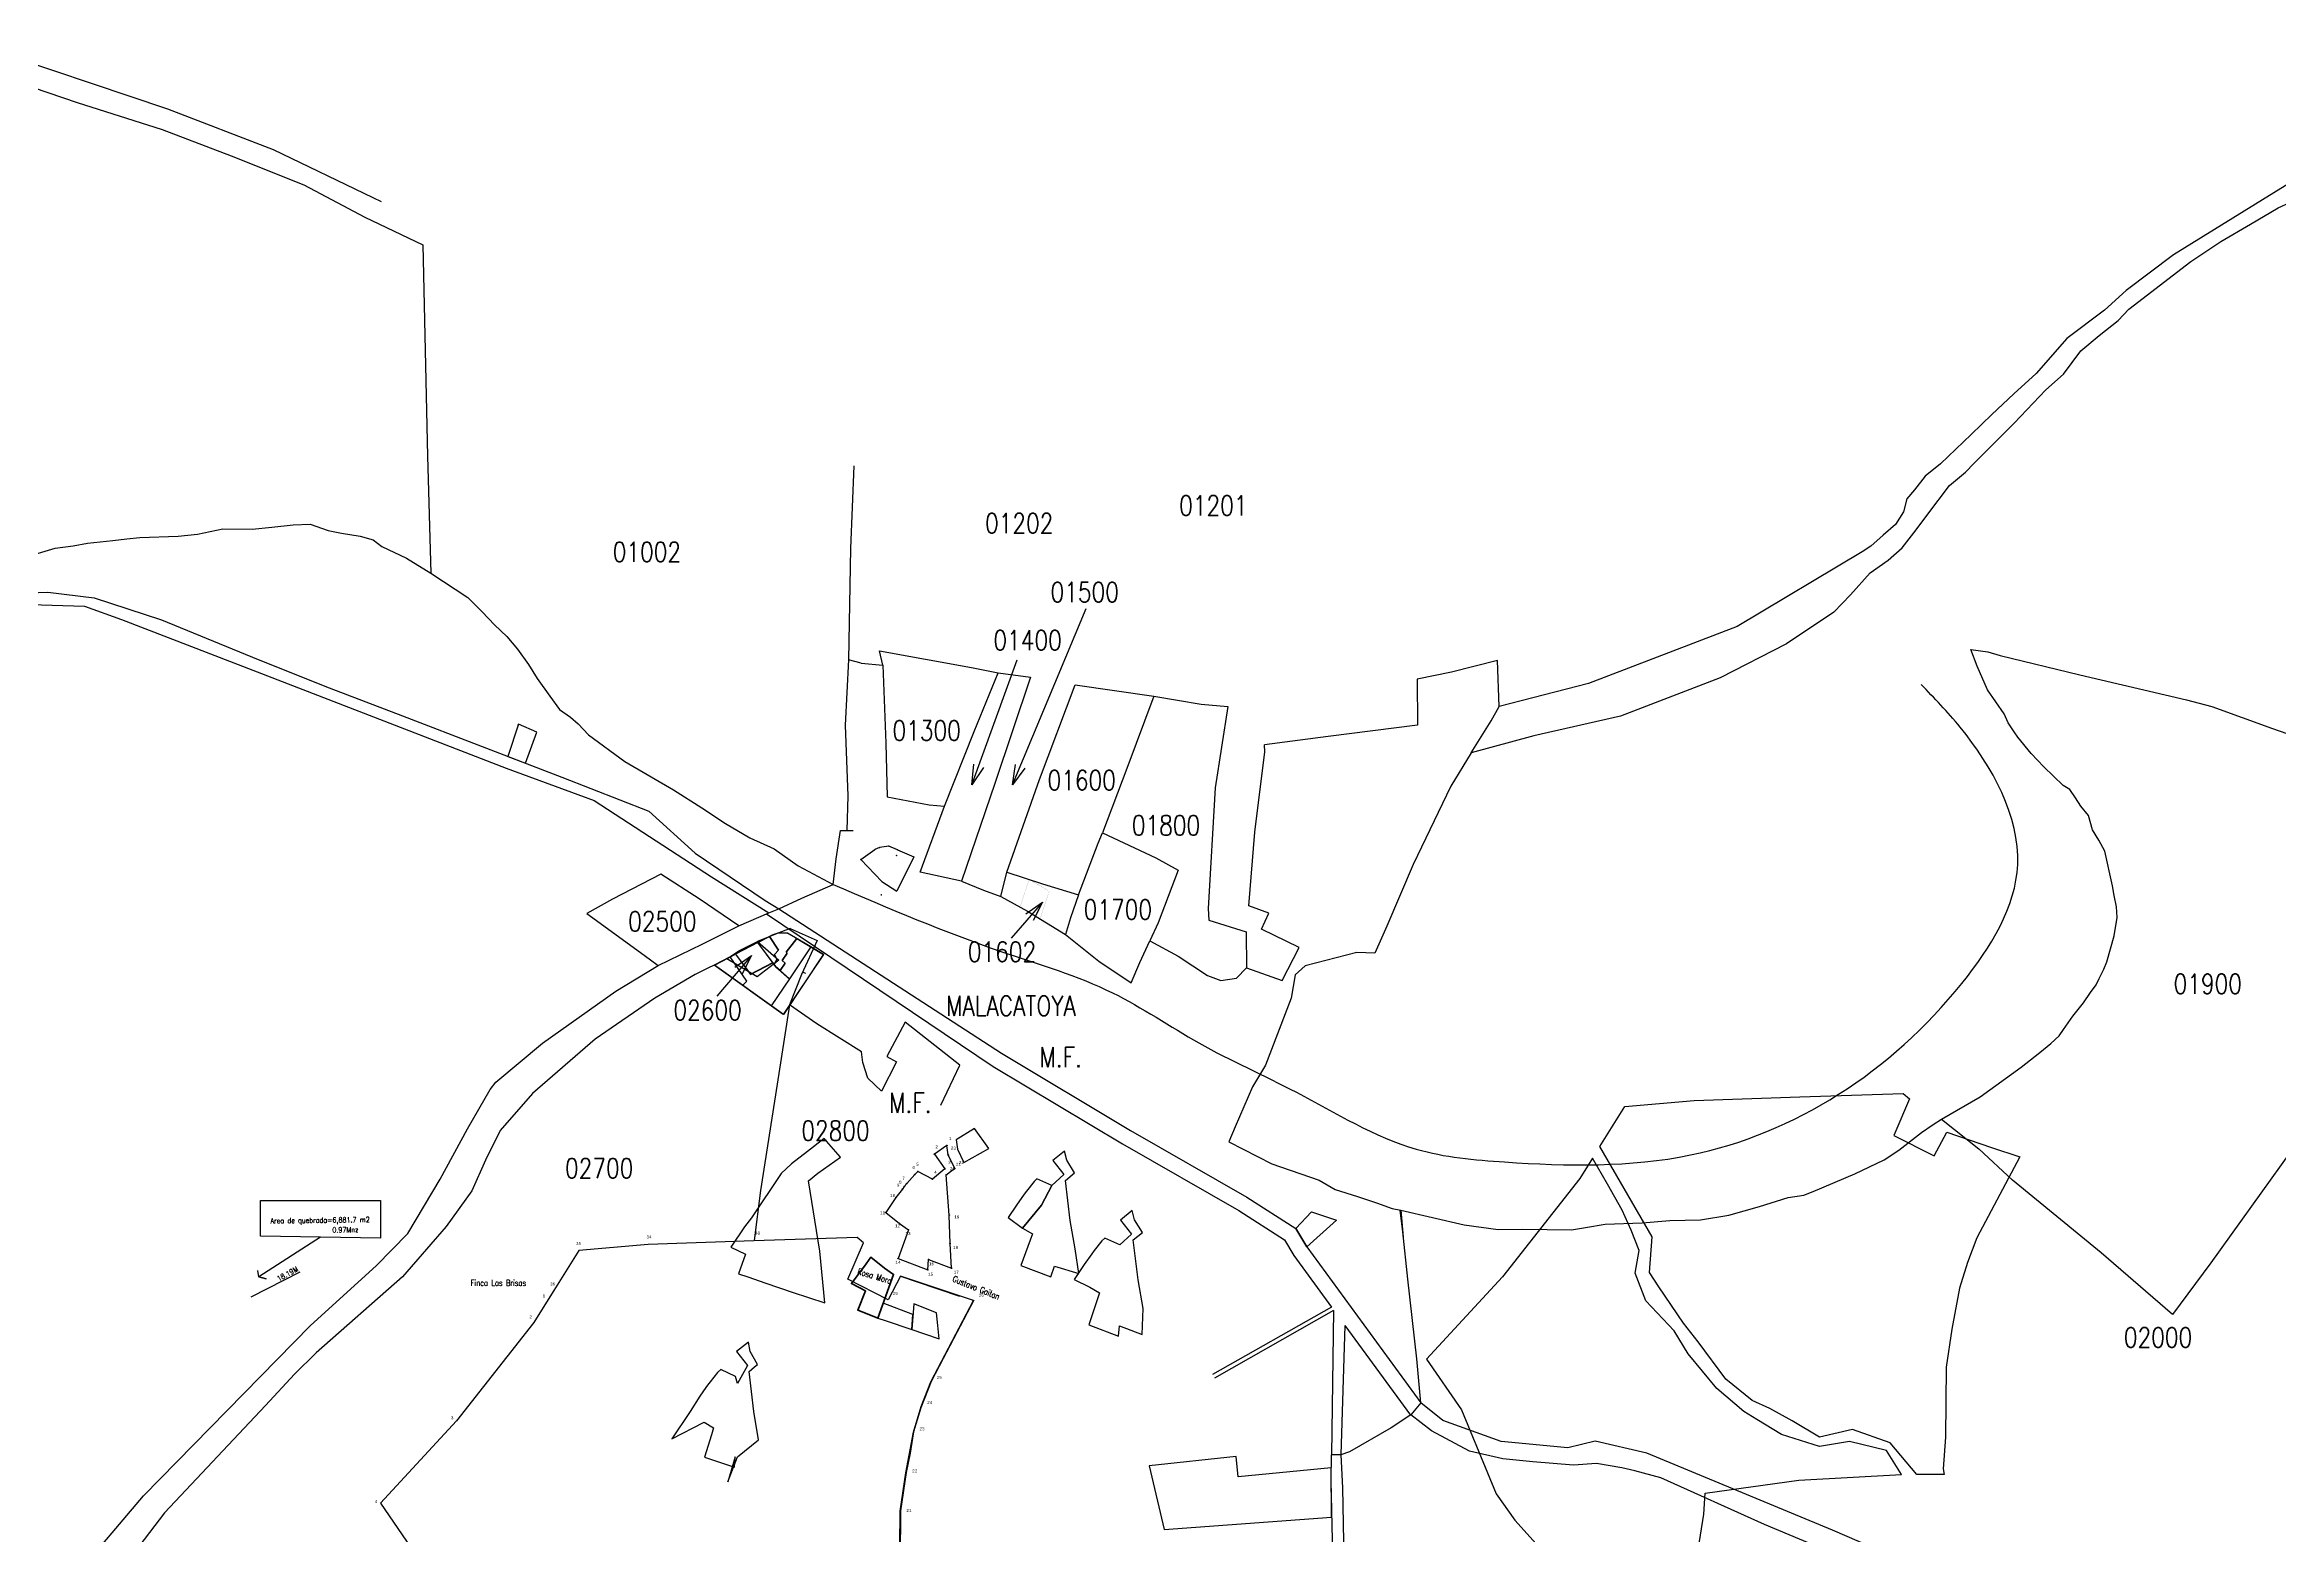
# Model space of a CAD drawing. Header units: metres. Extents: x 615852 to 659911, y 1301217 to 1325118.
# Drawn here: x 629835 to 632077, y 1322483 to 1323979 of the extents above; entities that cross this region are included whole.
import ezdxf
from ezdxf.enums import TextEntityAlignment as Align

# ---------------------------------------------------------------- set-up
doc = ezdxf.new("R2010")
doc.units = ezdxf.units.M
doc.header["$PDMODE"] = 32
doc.header["$PDSIZE"] = 0.5
for name, color, linetype in [('2', 1, 'Continuous'), ('41', 1, 'Continuous'), ('Circulo', 2, 'Continuous'), ('CVL_CUADCON_LIN', 8, 'Continuous'), ('CVL_CUADCON_TIT', 1, 'Continuous'), ('CVL_PUNTO', 2, 'Continuous'), ('CVL_PUNTO_NUM', 2, 'Continuous')]:
    doc.layers.add(name, color=color, linetype=linetype)
doc.styles.add('MONOTXT4', font='monotxt4.shx')
doc.styles.add('ROMANS', font='ROMANS', dxfattribs={"height": 0.2})

# ---------------------------------------------------------------- blocks, each defined once
blk = doc.blocks.new('f')
at = {"color": 2, "ltscale": 10, "flags": 128}
for points in [[(626128.5, 1343141.1), (626128.6, 1343140.4), (626128.6, 1343140.8), (626128.8, 1343140.8), (626128.6, 1343140.8), (626128.4, 1343140.7)], [(626142.9, 1343151), (626142.9, 1343150.4), (626142.9, 1343150.7), (626143.1, 1343150.7), (626142.9, 1343150.7), (626142.7, 1343150.7)], [(626147.5, 1343153.2), (626147.5, 1343152.6), (626147.5, 1343152.9), (626147.7, 1343152.9), (626147.5, 1343152.9), (626147.3, 1343152.9)], [(626156.7, 1343154.3), (626156.7, 1343153.7), (626156.7, 1343154), (626157, 1343154), (626156.7, 1343154), (626156.5, 1343154)], [(626165.5, 1343150.9), (626165.5, 1343150.2), (626165.5, 1343150.5), (626165.7, 1343150.5), (626165.5, 1343150.5), (626165.3, 1343150.5)]]:
    blk.add_lwpolyline(points, dxfattribs=at)
at = {"color": 3, "ltscale": 10, "flags": 128}
for points in [[(626128.6, 1343140.8), (626142.9, 1343150.7)], [(626128.6, 1343140.8), (626149.6, 1343118.7)], [(626147.5, 1343152.9), (626142.9, 1343150.7)], [(626156.7, 1343154), (626147.5, 1343152.9)], [(626165.5, 1343150.5), (626156.7, 1343154)]]:
    blk.add_lwpolyline(points, dxfattribs=at)
at = {"color": 1, "ltscale": 10, "flags": 128}
for points in [[(626164.6, 1343145), (626164.6, 1343144.3), (626164.6, 1343144.7), (626164.8, 1343144.7), (626164.6, 1343144.7), (626164.4, 1343144.7)], [(626181.7, 1343143.4), (626164.9, 1343108.9)], [(626149.6, 1343118.7), (626164.9, 1343108.9)]]:
    blk.add_lwpolyline(points, dxfattribs=at)
at = {"layer": '2', "color": 3, "linetype": 'Continuous'}
blk.add_line((626165.5, 1343150.5), (626181.7, 1343143.4), dxfattribs=at)
blk = doc.blocks.new('d1')
at = {"color": 3, "ltscale": 10}
for p, q in [((626129.7, 1343089.8), (626134.3, 1343097.3)), ((626133.2, 1343098.4), (626143.6, 1343112.6)), ((626134.3, 1343097.3), (626133.2, 1343098.4)), ((626157.7, 1343104.6), (626137.7, 1343071.9)), ((626143.6, 1343112.6), (626170.8, 1343097.3)), ((626098.2, 1343074.9), (626120.2, 1343087.3)), ((626120.2, 1343087.3), (626123.4, 1343083.2)), ((626123.4, 1343083.2), (626137.7, 1343071.9)), ((626127.8, 1343079.7), (626132.5, 1343087.4)), ((626137.7, 1343071.9), (626127.8, 1343079.7)), ((626132.5, 1343087.4), (626129.7, 1343089.8)), ((626137.7, 1343071.9), (626120.1, 1343043.9))]:
    blk.add_line(p, q, dxfattribs=at)
at = {"color": 3, "ltscale": 10, "flags": 128}
for points in [[(626104.6, 1343107.1), (626116, 1343113.5), (626125.7, 1343100.1), (626121.6, 1343095.6), (626124.3, 1343091.2), (626121.6, 1343085.5)], [(626116, 1343113.5), (626119.8, 1343115.6), (626124.6, 1343117.4), (626133.9, 1343117.6), (626142.3, 1343113.3), (626143.6, 1343112.6), (626133.2, 1343098.4), (626134.3, 1343097.3), (626129.7, 1343089.8), (626132.5, 1343087.4), (626127.8, 1343079.7), (626123.4, 1343083.2), (626121.6, 1343085.5), (626124.3, 1343091.2), (626121.6, 1343095.6), (626125.7, 1343100.1)]]:
    blk.add_lwpolyline(points, close=True, dxfattribs=at)
blk.add_lwpolyline([(626170.8, 1343097.3), (626132.6, 1343035.6)], dxfattribs=at)
at = {"color": 1, "ltscale": 10, "flags": 128}
blk.add_lwpolyline([(626153.9, 1343077.8), (626150.4, 1343079)], dxfattribs=at)
blk = doc.blocks.new('di')
at = {"color": 3, "ltscale": 10}
for p, q in [((626132.6, 1343035.6), (626061.7, 1343083)), ((626094.8, 1343067.9), (626077.2, 1343091.7)), ((626082.7, 1343094.7), (626098.2, 1343074.9)), ((626090.7, 1343063.6), (626094.8, 1343067.9))]:
    blk.add_line(p, q, dxfattribs=at)
at = {"color": 3, "ltscale": 10, "flags": 128}
blk.add_lwpolyline([(626104.6, 1343107.1), (626082.7, 1343094.7)], dxfattribs=at)
at = {"color": 4, "ltscale": 10, "flags": 128}
blk.add_lwpolyline([(626077.2, 1343091.7), (626061.7, 1343083)], dxfattribs=at)
at = {"color": 4}
blk.add_blockref('d1', (0, 0), dxfattribs=at)
blk = doc.blocks.new('d-1')
at = {"color": 3, "ltscale": 10}
blk.add_line((626077.2, 1343091.7), (626082.7, 1343094.7), dxfattribs=at)
at = {"color": 4}
blk.add_blockref('di', (0, 0), dxfattribs=at)

msp = doc.modelspace()

# ---------------------------------------------------------------- linework, layer by layer
at = {"color": 1, "ltscale": 10, "flags": 128}
for points in [[(630674.07002, 1323126.51215), (630674.07002, 1323125.81817), (630674.07002, 1323126.16516), (630674.30714, 1323126.16516), (630674.07002, 1323126.16516), (630673.85581, 1323126.16516)], [(630506.5866, 1323055.56173), (630527.86687, 1323066.65751), (630542.83198, 1323046.38217), (630565.17682, 1323058.03319), (630550.21181, 1323078.30843), (630565.66701, 1323086.36702), (630570.50692, 1323087.97517), (630579.80656, 1323087.89978), (630588.05098, 1323083.34286), (630603.21194, 1323074.20841), (630616.06015, 1323066.46737), (630575.9044, 1323005.97308), (630506.5866, 1323055.56173)]]:
    msp.add_lwpolyline(points, dxfattribs=at)
at = {"color": 1, "lineweight": 30}
msp.add_lwpolyline([(630670.41992, 1322701.32483), (630677.76353, 1322698.80869), (630704.56894, 1322689.78256), (630705.78658, 1322704.95287), (630675.90315, 1322716.39768), (630670.41992, 1322701.32483)], close=True, dxfattribs=at)
at = {"color": 1}
msp.add_lwpolyline([(631125.75687, 1322501.44225), (631125.46247, 1322551.14135), (631032.17537, 1322541.83645), (631030.18287, 1322562.23935), (630942.85147, 1322553.17985), (630957.69627, 1322489.28155)], close=True, dxfattribs=at)
at = {"layer": '2', "color": 1, "linetype": 'Continuous'}
for p, q in [((629809.80147, 1323428.84285), (629837.75147, 1323429.79985)), ((629837.75147, 1323429.79985), (629837.75147, 1323429.79985)), ((629837.75147, 1323429.79985), (629884.23447, 1323424.10985)), ((629884.23447, 1323424.10985), (629952.02447, 1323401.85585)), ((629952.02447, 1323401.85585), (630048.74347, 1323362.25685)), ((630048.74347, 1323362.25685), (630120.07847, 1323333.89585)), ((630653.93147, 1323358.43385), (630640.98147, 1323362.01985)), ((630653.93147, 1323358.43385), (630675.52347, 1323356.35485)), ((630791.36347, 1323348.73985), (630823.62147, 1323344.35085)), ((630120.07847, 1323333.89585), (630193.70047, 1323305.52885)), ((630868.57547, 1323336.63085), (630947.56847, 1323325.28085)), ((630193.70047, 1323305.52885), (630353.63747, 1323244.19385)), ((630353.63747, 1323244.19385), (630440.71247, 1323209.95285)), ((630440.71247, 1323209.95285), (630487.37447, 1323167.91885)), ((630487.37447, 1323167.91885), (630557.65247, 1323120.24385)), ((630793.94647, 1323124.31885), (630799.84047, 1323148.70485)), ((630557.65247, 1323120.24385), (630571.10047, 1323111.82885)), ((630531.17647, 1323094.88485), (630561.18447, 1323108.03785)), ((630561.18447, 1323108.03785), (630571.10047, 1323111.82885)), ((631737.86247, 1322900.95385), (631775.14947, 1322871.13885)), ((631195.23247, 1322809.59185), (631197.71747, 1322782.39285)), ((631215.41147, 1322616.39485), (631205.47747, 1322604.21585)), ((631135.01747, 1322564.20985), (631125.61647, 1322564.22985))]:
    msp.add_line(p, q, dxfattribs=at)
for points in [[(629766.48147, 1323979.17185), (629957.91647, 1323914.71985), (630063.77947, 1323874.08585), (630164.03747, 1323825.83885), (630172.41347, 1323821.75485)], [(629793.85247, 1323946.32785), (629867.22647, 1323921.01185), (629952.53847, 1323894.14485)], [(629952.53847, 1323894.14485), (630021.84447, 1323867.56685), (630094.70247, 1323838.43885), (630155.86547, 1323806.03285), (630213.99047, 1323778.46085)], [(632100.86347, 1323848.93085), (631970.61247, 1323768.13285), (631923.02747, 1323732.65285), (631901.13547, 1323712.62085), (631863.47447, 1323684.23585), (631832.65947, 1323649.22785), (631810.25947, 1323628.94385), (631788.36547, 1323607.89485), (631767.49047, 1323588.11585), (631736.68647, 1323558.69885), (631721.41647, 1323546.02385), (631710.71747, 1323532.57685), (631703.07647, 1323523.44385), (631699.74647, 1323510.23485), (631691.59047, 1323497.79885), (631679.37247, 1323486.89585), (631666.90047, 1323475.99385), (631658.24947, 1323470.16685), (631532.58347, 1323395.20385), (631383.57947, 1323338.08185), (631294.09947, 1323315.14285)], [(631629.66847, 1323409.73885), (631646.47247, 1323426.98585), (631666.08147, 1323449.05585), (631684.14747, 1323461.97885), (631698.14747, 1323474.40285), (631712.15847, 1323492.41785), (631724.13247, 1323507.89585), (631745.78847, 1323536.82285), (631761.82247, 1323550.25885), (631770.47947, 1323559.13585), (631810.70547, 1323599.20685), (631842.28047, 1323632.94185), (631860.09747, 1323648.66185), (631877.42247, 1323672.00685), (631896.00147, 1323687.21685), (631914.83447, 1323702.42585), (631925.78347, 1323713.83885), (631987.87547, 1323761.48785), (632017.89747, 1323781.75685), (632047.91347, 1323798.97585), (632075.38747, 1323815.43685), (632098.78347, 1323826.06185)], [(630213.99047, 1323778.46085), (630218.63147, 1323566.23485), (630221.94547, 1323448.80985)], [(630646.46647, 1323556.68785), (630643.24547, 1323473.58685), (630640.98147, 1323362.01985)], [(629814.19547, 1323464.66885), (629845.21047, 1323473.75285), (629863.25447, 1323476.25585), (629877.74247, 1323479.02085), (629902.90147, 1323481.76285), (629917.13247, 1323483.25785), (629930.09247, 1323484.50085), (629968.45947, 1323485.94485), (629988.02747, 1323487.93685), (630013.44547, 1323493.21985), (630042.91747, 1323492.90285), (630062.73847, 1323494.89485), (630084.08547, 1323497.39085), (630101.10947, 1323497.86285), (630119.13547, 1323491.72485), (630132.34147, 1323488.90185), (630151.13647, 1323486.06585), (630164.08647, 1323482.22685), (630172.96547, 1323475.59985), (630197.58547, 1323463.85685), (630221.94547, 1323448.80985)], [(630221.94547, 1323448.80985), (630259.24247, 1323424.33285), (630273.69547, 1323410.06985), (630286.11747, 1323397.08185), (630298.28847, 1323385.11085), (630308.93347, 1323372.63485), (630320.08047, 1323357.10785), (630328.94347, 1323343.11085), (630341.35647, 1323325.29385), (630351.23747, 1323312.05685), (630362.14647, 1323304.40985), (630369.75447, 1323297.78585), (630380.40247, 1323286.57985), (630416.67947, 1323259.81785), (630465.65547, 1323231.24885), (630494.07447, 1323213.39785), (630517.67047, 1323197.59085), (630542.28547, 1323183.30585), (630566.65347, 1323172.32585), (630590.50047, 1323155.24785), (630625.77647, 1323136.36585)], [(629809.77847, 1323417.65985), (629874.56247, 1323415.74385), (629911.88247, 1323402.19485), (630047.95547, 1323349.80585), (630297.76047, 1323253.20785), (630385.85547, 1323220.74385), (630503.83947, 1323144.24885), (630561.18447, 1323108.03785)], [(631629.66847, 1323409.73885), (631582.34447, 1323377.81685), (631515.70747, 1323343.64685), (631415.52447, 1323305.22885), (631328.84547, 1323285.58785), (631265.80047, 1323268.69385)], [(630675.52347, 1323356.35485), (630672.25047, 1323370.84885), (630764.44347, 1323354.13385), (630791.36347, 1323348.73985)], [(631737.86247, 1322900.95385), (631776.52747, 1322923.23685), (631817.74947, 1322953.13985), (631836.32647, 1322967.84085), (631847.52447, 1322976.96685), (631855.67047, 1322984.57385), (631860.25747, 1322990.91785), (631869.43147, 1323004.11485), (631880.13047, 1323017.81585), (631887.26547, 1323027.96685), (631892.87147, 1323035.83385), (631895.93347, 1323041.92685), (631900.52547, 1323051.32085), (631903.58947, 1323058.68485), (631911.01247, 1323084.84685), (631913.84547, 1323103.39385), (631913.35947, 1323114.06885), (631910.84247, 1323125.51085), (631909.33747, 1323134.91785), (631901.53447, 1323170.00685), (631895.71347, 1323180.94785), (631889.12947, 1323191.38185), (631885.34747, 1323205.62285), (631877.49147, 1323215.04285), (631872.17347, 1323223.44085), (631866.34647, 1323231.58685), (631859.74847, 1323235.66685), (631840.47847, 1323254.51485), (631827.54847, 1323267.75785), (631814.37147, 1323284.30585), (631810.57147, 1323289.65085), (631804.74647, 1323298.55885), (631800.44547, 1323307.71685), (631783.98147, 1323331.89685), (631773.35947, 1323355.55485), (631767.29647, 1323372.08785), (631784.06047, 1323370.01885), (631796.50247, 1323366.17985)], [(630640.98147, 1323362.01985), (630637.79647, 1323296.45585), (630640.44447, 1323225.54185), (630639.48147, 1323190.47085)], [(630675.52347, 1323356.35485), (630678.66447, 1323278.32385), (630680.07647, 1323224.44085), (630721.98147, 1323216.21985), (630737.47747, 1323215.16985)], [(630737.47747, 1323215.16985), (630767.35847, 1323289.82685), (630791.36347, 1323348.73985)], [(630823.62147, 1323344.35085), (630788.08447, 1323237.68185), (630754.34347, 1323139.65185)], [(631294.09947, 1323315.14285), (631292.16147, 1323361.14885), (631246.15147, 1323349.55485), (631211.83747, 1323342.51185), (631211.99547, 1323296.25585), (631122.53847, 1323285.00885), (631058.49547, 1323276.50285)], [(631796.50247, 1323366.17985), (631876.49447, 1323346.94985), (631983.40547, 1323321.56185), (632009.05347, 1323315.15385), (632069.98347, 1323292.91385), (632120.76147, 1323275.14285)], [(630799.84047, 1323148.70485), (630832.80947, 1323241.90785), (630868.57547, 1323336.63085)], [(630947.56847, 1323325.28085), (630920.23247, 1323252.90585), (630895.96147, 1323188.14885)], [(630947.56847, 1323325.28085), (630994.80847, 1323317.30185), (631021.73547, 1323314.95785)], [(631021.73547, 1323314.95785), (631008.86247, 1323233.40285), (631002.00547, 1323112.44085), (631002.48847, 1323100.49485), (631040.06747, 1323088.97885), (631040.50047, 1323052.88785)], [(631265.80047, 1323268.69385), (631285.93847, 1323300.67385), (631294.09947, 1323315.14285)], [(631040.50047, 1323052.88785), (631076.29847, 1323040.10485), (631093.38947, 1323073.10785), (631055.57047, 1323091.48685), (631062.71847, 1323107.73785), (631042.91647, 1323114.89585), (631048.65947, 1323188.84185), (631058.73547, 1323269.64085), (631058.49547, 1323276.50285)], [(631265.80047, 1323268.69385), (631245.40547, 1323234.93485), (631207.63947, 1323156.48185), (631181.34247, 1323094.52485), (631169.34447, 1323067.35585), (631151.30747, 1323068.15685), (631099.19447, 1323054.79685), (631089.26747, 1323045.66885), (631085.40747, 1323022.29485), (631059.35347, 1322955.25385), (631046.60447, 1322933.42385)], [(630754.34347, 1323139.65185), (630713.20347, 1323148.88785), (630737.47747, 1323215.16985)], [(630625.77647, 1323136.36585), (630628.62547, 1323162.28285), (630633.00347, 1323190.48485), (630645.96047, 1323190.45685)], [(630871.95047, 1323126.18685), (630891.62047, 1323177.73785), (630895.96147, 1323188.14885)], [(630895.96147, 1323188.14885), (630949.51847, 1323163.12785), (630971.85047, 1323150.62785), (630951.66947, 1323097.80685), (630943.50147, 1323079.77985)], [(632330.14947, 1323169.35385), (632311.79047, 1323137.36985), (632276.89547, 1323095.50885), (632251.68047, 1323065.57185), (632216.80947, 1323034.89385), (632195.68247, 1323016.13085), (632138.10047, 1322937.97485), (632007.89447, 1322756.78685), (631969.42247, 1322705.02085), (631897.90347, 1322766.93085), (631809.12947, 1322839.55285), (631775.14947, 1322871.13885)], [(630531.17647, 1323094.88485), (630491.34347, 1323121.90985), (630452.77647, 1323146.89785), (630404.19647, 1323121.58585), (630378.50647, 1323107.40785), (630436.09347, 1323065.35085), (630450.29947, 1323055.15485)], [(630799.84047, 1323148.70485), (630835.64047, 1323137.19185), (630871.95047, 1323126.18685)], [(630571.10047, 1323111.82885), (630594.24347, 1323122.70785), (630625.77647, 1323136.36585)], [(630754.34347, 1323139.65185), (630776.68347, 1323130.70885), (630793.94647, 1323124.31885)], [(630793.94647, 1323124.31885), (630820.84747, 1323109.77485), (630858.90947, 1323086.31285)], [(630871.95047, 1323126.18685), (630863.77147, 1323103.07585), (630858.90947, 1323086.31285)], [(630450.29947, 1323055.15485), (630494.29847, 1323076.66485), (630531.17647, 1323094.88485)], [(630519.16647, 1323061.87085), (630531.88747, 1323070.23085), (630549.69147, 1323079.34285)], [(630549.69147, 1323079.34285), (630571.24847, 1323060.48985), (630549.36347, 1323043.76185), (630519.16647, 1323061.87085)], [(630582.49347, 1323092.23485), (630569.52547, 1323087.17985), (630549.69147, 1323079.34285)], [(630582.49347, 1323092.23485), (630609.65447, 1323080.23285), (630593.83047, 1323045.95585), (630582.08047, 1323015.73685)], [(630858.90947, 1323086.31285), (630892.13747, 1323059.55585), (630924.61247, 1323037.63085), (630933.29447, 1323058.19785), (630943.50147, 1323079.77985)], [(630943.50147, 1323079.77985), (630971.92547, 1323064.46985), (631001.35747, 1323045.09285), (631014.55947, 1323040.23585), (631030.31647, 1323042.48985), (631040.50047, 1323052.88785)], [(629810.14547, 1322247.80185), (629809.92547, 1322264.32185), (629812.79347, 1322299.64285), (629825.60947, 1322353.49585), (629839.41347, 1322394.38485), (629865.17447, 1322442.11085), (629933.94047, 1322523.03885), (630101.47347, 1322693.98185), (630167.14847, 1322753.82285), (630198.97447, 1322786.28685), (630231.60847, 1322840.60585), (630258.89947, 1322891.37885), (630281.59347, 1322930.72385), (630287.45147, 1322938.08185), (630334.28147, 1322977.12185), (630407.81647, 1323029.32085), (630450.29947, 1323055.15485)], [(630519.16647, 1323061.87085), (630487.37547, 1323045.92685), (630446.92847, 1323022.37685), (630387.13647, 1322981.07685), (630324.01447, 1322926.82185), (630291.67047, 1322889.52985), (630276.87247, 1322859.82585), (630263.34247, 1322828.84785), (630237.60747, 1322793.32085), (630193.80247, 1322742.83785), (630107.00647, 1322666.26785), (630085.36547, 1322644.96485)], [(630582.08047, 1323015.73685), (630571.26647, 1322946.62985), (630552.98347, 1322829.25085), (630546.52847, 1322779.19685)], [(630733.80547, 1322915.02485), (630752.69047, 1322955.14085), (630698.15447, 1322998.20785), (630679.53647, 1322963.93685), (630689.43347, 1322958.32485), (630674.12847, 1322929.12985), (630660.43547, 1322942.12085), (630655.38647, 1322957.63485), (630654.13847, 1322968.56585), (630609.48047, 1322996.61685), (630582.08047, 1323015.73685)], [(631046.60447, 1322933.42385), (631028.99047, 1322893.30585), (631022.86147, 1322878.06985), (631065.75347, 1322856.12185), (631113.48447, 1322839.75485), (631129.47147, 1322830.31785), (631151.81547, 1322823.15385), (631170.85747, 1322817.01385), (631186.59847, 1322811.38885), (631195.23247, 1322809.59185)], [(631195.23247, 1322809.59185), (631258.97447, 1322794.96985), (631293.01047, 1322790.32385), (631317.65547, 1322790.52585), (631366.43547, 1322789.91385), (631380.41447, 1322792.17185), (631400.23847, 1322795.43385), (631437.33547, 1322796.87985), (631465.28847, 1322799.10785), (631495.77747, 1322799.80585), (631524.49747, 1322804.57385), (631555.25847, 1322813.40385), (631583.98647, 1322822.23885), (631599.48947, 1322824.49285), (631608.89847, 1322828.28585), (631650.85647, 1322845.98685), (631680.10447, 1322860.15785), (631694.86047, 1322869.78385), (631717.76347, 1322887.52585), (631729.21347, 1322895.63485), (631737.86247, 1322900.95385)], [(631215.41147, 1322616.39485), (631211.43747, 1322660.37085), (631202.45647, 1322740.19385), (631197.22047, 1322787.73085), (631194.72447, 1322809.33885)], [(630766.93647, 1322719.25885), (630736.07347, 1322660.86985), (630724.08347, 1322637.76685), (630713.61147, 1322611.10385), (630706.44847, 1322587.22785), (630702.84647, 1322565.88685), (630698.99547, 1322546.32585), (630693.32647, 1322507.96085), (630693.28747, 1322489.40785), (630692.45847, 1322457.13285), (630692.41847, 1322437.81685), (630690.06547, 1322406.05285), (630691.32447, 1322400.20485)], [(630085.36547, 1322644.96485), (630056.33647, 1322613.51185), (629954.99247, 1322505.71285), (629899.96447, 1322433.90385), (629876.24647, 1322390.74885), (629858.62747, 1322348.08885), (629847.60847, 1322303.12685), (629840.39547, 1322255.36185), (629838.49147, 1322194.62385), (629837.69647, 1322179.12285)], [(632161.34147, 1322261.37485), (632082.39547, 1322295.08985), (631983.14047, 1322336.72685), (631831.08547, 1322400.84085), (631628.51847, 1322488.44385), (631442.19147, 1322565.84585), (631390.13147, 1322577.64785), (631362.67847, 1322571.09785), (631295.87147, 1322577.33885), (631237.47847, 1322598.55685), (631215.41147, 1322616.39485)], [(631205.47747, 1322604.21585), (631185.63347, 1322591.29685), (631143.66147, 1322566.98685), (631135.01747, 1322564.20985)], [(631417.00747, 1322550.90485), (631391.61047, 1322555.53285), (631368.48647, 1322553.80285), (631327.84147, 1322556.93885), (631297.61347, 1322560.05285), (631264.34647, 1322567.74785), (631226.02447, 1322588.16085), (631205.47747, 1322604.21585)], [(631075.38547, 1321987.92085), (631082.52247, 1321999.34285), (631094.51347, 1322022.95385), (631100.39847, 1322043.01885), (631106.03347, 1322065.11785), (631108.39047, 1322098.91485), (631117.79347, 1322222.41285), (631126.03447, 1322398.26785), (631126.93247, 1322463.83685), (631125.30847, 1322538.05285), (631125.61647, 1322564.22985)], [(631135.01747, 1322564.20985), (631136.72647, 1322530.91185), (631137.88547, 1322477.02985), (631137.76047, 1322416.79585), (631136.07847, 1322341.06285), (631131.37447, 1322277.78885), (631126.37447, 1322194.69185), (631122.97347, 1322147.68085), (631117.51347, 1322087.71285), (631118.04758, 1322073.6308)], [(631970.40247, 1322319.97985), (631870.64047, 1322362.38085), (631718.84147, 1322427.51085), (631560.18547, 1322494.17985), (631456.11347, 1322540.90985), (631429.95947, 1322548.08185), (631417.00747, 1322550.90485)]]:
    msp.add_lwpolyline(points, dxfattribs=at)
at = {"layer": '41', "color": 7, "linetype": 'Continuous'}
for p, q in [((630805.69247, 1323236.54485), (630879.68947, 1323413.23185)), ((630764.91847, 1323236.54485), (630810.22247, 1323361.88685)), ((630835.89447, 1323118.75385), (630804.18147, 1323082.50985)), ((630543.76947, 1323065.28285), (630509.03647, 1323024.48285))]:
    msp.add_line(p, q, dxfattribs=at)
for points in [[(630776.41947, 1323253.65385), (630764.91847, 1323236.54485), (630767.01447, 1323257.05385)], [(630818.03047, 1323253.06085), (630805.69247, 1323236.54485), (630808.80647, 1323256.92385)], [(630818.96147, 1323106.99485), (630835.89447, 1323118.75385), (630826.48747, 1323100.40985)], [(630526.99747, 1323053.29485), (630543.76947, 1323065.28285), (630534.61247, 1323046.81285)]]:
    msp.add_lwpolyline(points, dxfattribs=at)
at = {"layer": 'Circulo', "color": 1, "lineweight": 30, "ltscale": 0.5}
for p, q in [((630693.4471, 1322743.31019), (630708.99657, 1322738.06441)), ((630708.99657, 1322738.06441), (630752.627, 1322723.45414))]:
    msp.add_line(p, q, dxfattribs=at)
at = {"layer": 'Circulo', "color": 1, "lineweight": 30, "ltscale": 0.5, "flags": 128}
msp.add_lwpolyline([(630617.4859, 1322716.5066), (630612.4859, 1322768.5066), (630600.98341, 1322839.12701), (630610.23419, 1322846.63506), (630632.9673, 1322862.75342), (630616.81455, 1322881.40528), (630600.15609, 1322868.50363), (630583.94969, 1322856.20141), (630573.56758, 1322846.4389), (630543.6921, 1322801.90356), (630536.96014, 1322792.70846), (630523.10177, 1322772.38347), (630537.65481, 1322765.49733), (630530.62219, 1322745.81607), (630540.08731, 1322742.5873), (630558.31544, 1322736.35947), (630584.75559, 1322727.46086), (630617.4859, 1322716.5066)], dxfattribs=at)
at = {"layer": 'CVL_CUADCON_LIN', "color": 1, "ltscale": 0.5}
msp.add_line((630041.74168, 1322722.49389), (630090.94133, 1322747.59369), dxfattribs=at)
at = {"layer": 'CVL_CUADCON_LIN', "color": 1, "ltscale": 0.5, "flags": 128}
for points in [[(630299.44041, 1323264.97814), (630316.99389, 1323258.24647), (630328.52642, 1323289.16574), (630309.93403, 1323297.31827)], [(631100.95954, 1322772.92044), (631089.98743, 1322791.06025), (631105.7972, 1322808.0394), (631130.6662, 1322799.48238)]]:
    msp.add_lwpolyline(points, close=True, dxfattribs=at)
for points in [[(630309.58362, 1323296.23834), (630309.93403, 1323297.31827)], [(630299.44041, 1323264.97814), (630316.99389, 1323258.24647)], [(630558.88401, 1323107.02953), (630786.35215, 1322953.78332), (630916.14977, 1322876.13401), (631032.64589, 1322809.26257), (631078.42592, 1322779.81393), (631087.87004, 1322764.2003), (631125.72736, 1322712.30928)], [(630571.10047, 1323111.82885), (630794.65729, 1322967.1252), (630924.09512, 1322889.69113), (631040.81279, 1322822.69251), (631089.98743, 1322791.06025), (631100.95954, 1322772.92044), (631215.41147, 1322616.39485)], [(631089.98743, 1322791.06025), (631105.7972, 1322808.0394), (631130.6662, 1322799.48238)], [(631100.95954, 1322772.92044), (631089.98743, 1322791.06025)], [(631100.95954, 1322772.92044), (631130.6662, 1322799.48238)], [(631123.9751, 1322793.49959), (631100.95954, 1322772.92044)], [(631125.72736, 1322712.30928), (631006.38074, 1322644.61892)], [(631127.70075, 1322708.82995), (631008.35413, 1322641.13959)], [(631127.70075, 1322708.82995), (631125.61647, 1322564.22985)], [(631139.07595, 1322694.01236), (631135.01747, 1322564.20985)], [(631139.07595, 1322694.01236), (631204.874, 1322603.82298)]]:
    msp.add_lwpolyline(points, dxfattribs=at)
at = {"layer": 'CVL_CUADCON_LIN', "color": 1, "ltscale": 0.5, "const_width": 0.1, "flags": 128}
msp.add_lwpolyline([(630813.35272, 1323113.82688), (630833.29746, 1323101.78124), (630842.50725, 1323129.70148), (630822.41406, 1323141.53274)], close=True, dxfattribs=at)
for points in [[(630813.35272, 1323113.82688), (630822.41406, 1323141.53274)], [(630822.38821, 1323141.45368), (630842.50725, 1323129.70148), (630833.29746, 1323101.78124)], [(630813.35272, 1323113.82688), (630833.29746, 1323101.78124)]]:
    msp.add_lwpolyline(points, dxfattribs=at)
at = {"layer": 'CVL_CUADCON_LIN', "color": 1, "lineweight": 30, "ltscale": 0.5, "flags": 128}
for points in [[(630051.3218, 1322783.56702), (630051.3218, 1322819.45368), (630171.49301, 1322819.45368), (630171.49301, 1322781.4561), (630051.3218, 1322783.56702)], [(630111.40741, 1322782.51156), (630049.46595, 1322742.77438), (630056.73216, 1322740.62897), (630049.46595, 1322742.77438), (630048.56419, 1322748.9496)]]:
    msp.add_lwpolyline(points, dxfattribs=at)
at = {"layer": 'CVL_CUADCON_LIN', "color": 1, "lineweight": -3, "ltscale": 0.5, "flags": 128}
msp.add_lwpolyline([(630650.19547, 1322782.53585), (630650.19547, 1322782.53585), (630650.19547, 1322782.53585)], dxfattribs=at)
at = {"layer": 'CVL_CUADCON_LIN', "color": 1, "ltscale": 0.5}
msp.add_spline([(630625.77647, 1323136.36585), (630795.12147, 1323068.91885), (630906.02968, 1323027.66447), (630992.77007, 1322977.39529), (631090.44411, 1322927.85465), (631210.82795, 1322870.7858), (631299.42828, 1322857.96854), (631485.95536, 1322864.95972), (631758.24509, 1323037.19227), (631814.18082, 1323156.46127), (631756.38055, 1323294.36602), (631717.22546, 1323337.22831)], degree=3, dxfattribs=at)
at = {"layer": 'CVL_CUADCON_TIT', "color": 1, "ltscale": 0.5, "flags": 128}
msp.add_lwpolyline([(631395.04003, 1322873.58323), (631420.17923, 1322913.66123), (631489.55323, 1322919.61423), (631595.76223, 1322923.20123), (631699.42923, 1322926.54023), (631705.51843, 1322921.35153), (631690.06233, 1322884.67533), (631730.54123, 1322864.11763), (631742.93023, 1322887.76933), (631787.88393, 1322872.63993), (631816.17023, 1322863.26323), (631773.31723, 1322781.77123), (631763.66703, 1322757.20043), (631755.68223, 1322731.23223), (631748.22923, 1322690.33023), (631742.56023, 1322651.96523), (631741.65223, 1322581.82123), (631739.29923, 1322550.05723), (631740.55823, 1322544.20923), (631712.92393, 1322544.44253), (631686.24943, 1322576.15473), (631648.57253, 1322589.63853), (631615.42923, 1322581.73023), (631587.83713, 1322598.27463), (631565.39123, 1322610.43033), (631547.92823, 1322618.47593), (631521.48903, 1322640.14023), (631493.75113, 1322677.38213), (631478.78843, 1322696.05063), (631454.19833, 1322732.50303), (631444.61043, 1322747.03933), (631447.30123, 1322782.97583)], close=True, dxfattribs=at)
at = {"layer": 'CVL_CUADCON_TIT', "color": 1, "lineweight": 30, "ltscale": 0.5, "flags": 128}
for points in [[(630739.91, 1322874.3348), (630727.28027, 1322865.78413), (630737.90486, 1322851.02161), (630725.30322, 1322840.54931), (630710.85686, 1322848.34374), (630707.66687, 1322845.3569), (630699.60588, 1322836.36716), (630697.01038, 1322833.19005), (630695.15785, 1322830.71831), (630695.15785, 1322830.71831), (630688.78524, 1322822.41643), (630678.45873, 1322807.30737), (630692.16856, 1322796.28952), (630701.26172, 1322789.90813), (630690.80459, 1322761.1625), (630720.68803, 1322749.71769), (630721.53063, 1322760.2213), (630744.46888, 1322751.4246), (630743.07259, 1322776.02393), (630742.17765, 1322804.65238), (630739.15451, 1322845.05082), (630744.79342, 1322849.56508), (630747.77023, 1322851.57476), (630741.13142, 1322865.01449), (630741.13142, 1322865.01449), (630739.91, 1322874.3348)], [(630692.17856, 1322437.36164), (630693.08652, 1322507.50262), (630698.75571, 1322545.86887), (630706.20847, 1322586.76954), (630714.19333, 1322612.73807), (630723.84339, 1322637.30851), (630766.69656, 1322718.80086), (630738.41023, 1322728.17757), (630693.45653, 1322743.30697), (630681.06753, 1322719.65527), (630640.58863, 1322740.21293), (630656.04474, 1322776.8892), (630649.95552, 1322782.07787), (630546.28856, 1322778.73884), (630440.07953, 1322775.15187), (630370.70553, 1322769.19887), (630345.56633, 1322729.12087), (630338.22713, 1322717.42047)], [(630338.22713, 1322717.42047), (630325.33153, 1322696.86187), (630247.88853, 1322598.16087), (630171.49653, 1322515.72387), (630206.51813, 1322464.68427)]]:
    msp.add_lwpolyline(points, dxfattribs=at)
at = {"layer": 'CVL_CUADCON_TIT', "color": 1, "lineweight": 30}
msp.add_lwpolyline([(630749.14419, 1322880.06989), (630750.36562, 1322870.74958), (630757.00442, 1322857.30985), (630781.84811, 1322871.36209), (630767.61259, 1322891.54007), (630749.14419, 1322880.06989)], dxfattribs=at)
at = {"layer": 'CVL_CUADCON_TIT', "color": 1, "lineweight": 30, "ltscale": 0.5, "flags": 128}
for points in [[(630857.90178, 1322868.78193), (630845.99508, 1322859.28683), (630857.16988, 1322845.24243), (630845.26218, 1322834.27383), (630834.74198, 1322814.66033), (630815.74168, 1322791.61353), (630825.70288, 1322785.86683), (630814.19638, 1322754.22183), (630844.06648, 1322742.79263), (630847.82898, 1322753.44263), (630872.17358, 1322746.12093), (630868.62758, 1322770.65913), (630863.66688, 1322799.14573), (630858.72908, 1322839.40533), (630867.97988, 1322846.91333), (630860.04128, 1322859.62863)], [(630925.9029, 1322809.15453), (630913.9972, 1322799.66023), (630925.172, 1322785.61583), (630913.2643, 1322774.64723), (630898.1631, 1322781.57303), (630895.3259, 1322778.66103), (630887.6016, 1322769.07393), (630885.2838, 1322765.88463), (630877.6891, 1322754.96403), (630867.66728, 1322740.13402), (630883.35752, 1322732.18264), (630892.99182, 1322726.6498), (630882.1986, 1322694.59523), (630912.067, 1322683.16143), (630912.92566, 1322693.66448), (630935.8772, 1322684.74504), (630936.6297, 1322711.03253), (630931.669, 1322739.51913), (630926.7309, 1322779.77843), (630935.982, 1322787.28673), (630928.0434, 1322800.00203)], [(630529.88267, 1322561.94532), (630550.74831, 1322579.02223), (630546.06931, 1322607.46721), (630541.34241, 1322647.70189), (630546.7856, 1322652.45031), (630549.67486, 1322654.58394), (630542.47427, 1322667.73124), (630540.86024, 1322676.99164), (630528.60297, 1322667.91511), (630539.84166, 1322653.61456), (630529.84912, 1322635.51288), (630527.69362, 1322642.61931), (630512.93092, 1322649.79655), (630509.86995, 1322646.67762), (630502.19588, 1322637.35541), (630499.7369, 1322634.0715), (630497.99043, 1322631.52371), (630491.97419, 1322622.96006), (630482.29511, 1322607.42829), (630463.83468, 1322580.01489), (630496.45811, 1322596.99939), (630505.81271, 1322591.00779), (630503.61149, 1322584.05584), (630496.57915, 1322561.8461), (630526.91908, 1322551.6739), (630527.31753, 1322562.20363), (630520.22921, 1322537.08242)]]:
    msp.add_lwpolyline(points, close=True, dxfattribs=at)
at = {"layer": 'CVL_CUADCON_TIT', "color": 1, "ltscale": 0.5, "flags": 128}
msp.add_lwpolyline([(631491.64023, 1322456.03823), (631499.36223, 1322504.56423), (631500.67723, 1322525.65623), (631594.45623, 1322538.67323), (631697.63253, 1322544.39393), (631682.42923, 1322568.54023), (631645.42923, 1322577.54023), (631615.42923, 1322572.54023), (631577.23633, 1322584.53983), (631552.42923, 1322599.54023), (631539.42923, 1322607.54023), (631512.42923, 1322630.54023), (631483.42923, 1322665.54023), (631469.42923, 1322688.54023), (631441.23633, 1322718.76823), (631430.42923, 1322746.54023), (631434.33923, 1322769.24103), (631426.42923, 1322789.54023), (631417.42923, 1322809.54023), (631402.55583, 1322835.69683), (631387.70083, 1322861.88283), (631387.70083, 1322861.88283), (631374.80523, 1322841.32423), (631297.36223, 1322742.62323), (631220.97023, 1322660.18623), (631255.99183, 1322609.14663), (631291.06723, 1322525.08323), (631309.81323, 1322498.35823), (631361.01723, 1322441.31923)], dxfattribs=at)
at = {"layer": 'CVL_CUADCON_TIT', "color": 1, "lineweight": 30, "flags": 128}
msp.add_lwpolyline([(630830.16065, 1322841.19926), (630827.32375, 1322838.28764), (630819.59948, 1322828.70057), (630817.2817, 1322825.5112), (630809.68702, 1322814.59063), (630801.4378, 1322802.18189), (630815.72493, 1322791.61996), (630834.63926, 1322814.66603), (630845.26218, 1322834.27383), (630830.16065, 1322841.19926)], dxfattribs=at)
at = {"layer": 'CVL_CUADCON_TIT', "color": 1, "lineweight": 35, "ltscale": 0.5, "flags": 128}
msp.add_lwpolyline([(630658.69512, 1322755.70263), (630663.55728, 1322762.54255), (630677.26711, 1322751.5247), (630686.36027, 1322745.1433), (630670.41992, 1322701.32483), (630659.70236, 1322705.49407), (630650.3821, 1322709.1198), (630658.23978, 1322728.48647), (630643.99054, 1322735.98116), (630658.69512, 1322755.70263)], close=True, dxfattribs=at)
at = {"layer": 'CVL_CUADCON_TIT', "color": 1, "lineweight": 30}
msp.add_lwpolyline([(630706.62918, 1322715.45648), (630704.56945, 1322689.78898), (630717.45834, 1322685.44899), (630732.06821, 1322680.5794), (630730.80662, 1322693.71897), (630729.56744, 1322706.65978)], close=True, dxfattribs=at)
at = {"layer": 'CVL_PUNTO', "color": 2, "lineweight": 30, "ltscale": 0.5}
for p in [(630739.91, 1322874.3348), (630727.28027, 1322865.78413), (630737.90486, 1322851.02161), (630741.13142, 1322865.01449), (630747.77023, 1322851.57476), (630695.15785, 1322830.71831), (630697.01038, 1322833.19005), (630699.60588, 1322836.36716), (630707.66687, 1322845.3569), (630710.85686, 1322848.34374), (630725.30322, 1322840.54931), (630739.15451, 1322845.05082), (630744.79342, 1322849.56508), (630678.45873, 1322807.30737), (630688.78524, 1322822.41643), (630692.16856, 1322796.28952), (630701.26172, 1322789.90813), (630742.17765, 1322804.65238), (630690.80459, 1322761.1625), (630743.07259, 1322776.02393), (630720.68803, 1322749.71769), (630721.53063, 1322760.2213), (630744.46888, 1322751.4246)]:
    msp.add_point(p, dxfattribs=at)

# ---------------------------------------------------------------- block references
at = {"color": 1}
msp.add_blockref('f', (4524.82071, -19979.23311), dxfattribs=at)
at = {"color": 1, "rotation": 358.0349979938335}
msp.add_blockref('d-1', (-41240.04372, 2229.43071), dxfattribs=at)

# ---------------------------------------------------------------- texts
at = {"layer": '2', "color": 1, "linetype": 'Continuous', "style": 'ROMANS', "width": 0.8}
for s, p in [('MALACATOYA', (630804.18147, 1323014.55385)), ('M.F.', (630854.01647, 1322963.20885)), ('M.F.', (630703.19787, 1322917.4315))]:
    msp.add_text(s, height=20, dxfattribs=at).set_placement(p, align=Align.MIDDLE)
at = {"layer": '41', "color": 7, "linetype": 'Continuous', "style": 'ROMANS', "width": 0.8}
for s, height, p in [('01201', 20, (631007.18347, 1323516.64485)), ('01202', 20, (630812.42147, 1323498.92785)), ('01002', 20, (630438.86647, 1323470.08985)), ('01500', 20, (630878.17847, 1323429.84285)), ('01400', 20, (630820.79347, 1323381.51885)), ('01300', 20, (630719.61347, 1323290.90985)), ('01600', 20, (630875.15847, 1323241.07485)), ('01800', 20, (630959.72647, 1323195.77085)), ('01700', 20, (630911.40247, 1323111.20285)), ('02500', 20, (630454.42547, 1323099.42385)), ('01602', 20, (630795.12147, 1323068.91885)), ('01900', 20, (632004.88347, 1323036.65785)), ('02600', 20, (630499.72947, 1323010.26585)), ('02800', 20, (630628.09147, 1322889.37485)), ('02700', 20, (630390.99947, 1322851.59585)), ('Finca Las Brisas', 6.1752587, (630289.81708, 1322736.82908)), ('02000', 20, (631955.03847, 1322681.88185))]:
    msp.add_text(s, height=height, dxfattribs=at).set_placement(p, align=Align.MIDDLE)
for s, height, rotation, p in [('Area de quebrada=6,881.7 m2', 5.292239, 0.70478095, (630111.05185, 1322798.66525)), ('0.97Mnz', 5.292239, 0.70478095, (630136.39481, 1322789.92111)), ('18.19M', 5.292239, 28.4183396, (630078.3404, 1322745.75201)), ('Rosa Mora', 6.175259, 343.20071869, (630667.44391, 1322743.36188)), ('Gustavo Gaitan', 6.1752587, 338.0348337, (630769.33911, 1322731.95977))]:
    msp.add_text(s, height=height, rotation=rotation, dxfattribs=at).set_placement(p, align=Align.MIDDLE)
at = {"layer": 'CVL_PUNTO_NUM', "color": 2, "lineweight": 30, "ltscale": 0.5, "style": 'MONOTXT4'}
for s, p in [('2', (630728.34436, 1322871.68902)), ('1', (630742.0591, 1322879.93671)), ('23', (630743.77061, 1322870.40287)), ('6', (630705.23285, 1322850.84101)), ('5', (630709.20974, 1322854.11323)), ('3', (630741.01466, 1322856.1528)), ('20', (630742.89999, 1322849.73819)), ('21', (630748.72484, 1322854.09763)), ('22', (630751.7993, 1322856.02072)), ('9', (630689.70047, 1322833.21171)), ('8', (630691.88314, 1322836.30636)), ('7', (630695.04095, 1322840.26092)), ('4', (630727.04961, 1322846.28953)), ('11', (630672.72583, 1322805.53707)), ('10', (630682.80718, 1322822.92901)), ('12', (630687.65813, 1322792.33276)), ('13', (630698.20194, 1322784.74695)), ('19', (630747.1977, 1322801.36619)), ('18', (630745.96255, 1322770.76578)), ('14', (630688.20556, 1322755.75464)), ('15', (630720.83259, 1322743.71943)), ('16', (630721.78531, 1322754.22671)), ('17', (630746.56265, 1322745.80178))]:
    msp.add_text(s, height=3, dxfattribs=at).set_placement(p)
at = {"layer": 'CVL_PUNTO_NUM', "color": 2, "ltscale": 0.5, "style": 'MONOTXT4'}
for s, p in [('34', (630438.41872, 1322781.30086)), ('33', (630547.25776, 1322785.15237)), ('35', (630367.67526, 1322774.68739)), ('1', (630334.16179, 1322722.05758)), ('36', (630341.7302, 1322733.98183)), ('29', (630685.38953, 1322724.51062)), ('26', (630771.84336, 1322722.71176)), ('2', (630320.88292, 1322701.06392)), ('25', (630729.54472, 1322640.25104)), ('24', (630720.09225, 1322615.18996)), ('3', (630242.24841, 1322599.81272)), ('23', (630712.29616, 1322588.5705)), ('22', (630704.99507, 1322546.40771)), ('4', (630165.75558, 1322515.70299)), ('21', (630699.2047, 1322506.75816))]:
    msp.add_text(s, height=3, dxfattribs=at).set_placement(p)

doc.saveas('drawing.dxf')
